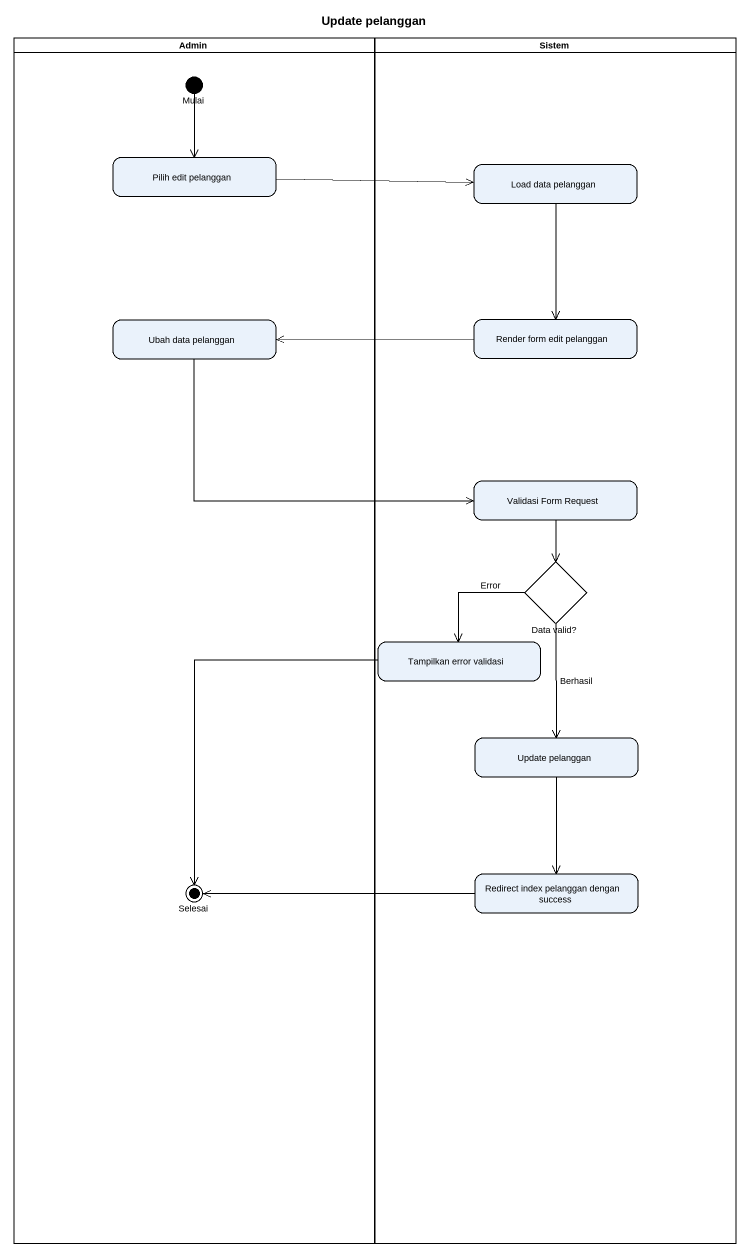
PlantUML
@startuml
title Update pelanggan
hide empty description
state Admin <<partition>> {
  state Mulai <<start>>
  state "Pilih edit pelanggan" as Pilih_edit_pelanggan
  state "Ubah data pelanggan" as Ubah_data_pelanggan
  state Selesai <<end>>
}
state Sistem <<partition>> {
  state "Load data pelanggan" as Load_data_pelanggan
  state "Render form edit pelanggan" as Render_form_edit_pelanggan
  state "Validasi Form Request" as Validasi_Form_Request
  state "Data valid?" as Data_valid <<choice>>
  state "Tampilkan error validasi" as Tampilkan_error_validasi
  state "Update pelanggan" as Update_pelanggan
  state "Redirect index pelanggan dengan success" as Redirect_index_pelanggan
}
Mulai --> Pilih_edit_pelanggan
Pilih_edit_pelanggan -right-> Load_data_pelanggan
Load_data_pelanggan --> Render_form_edit_pelanggan
Ubah_data_pelanggan -right-> Validasi_Form_Request
Render_form_edit_pelanggan -left-> Ubah_data_pelanggan
Validasi_Form_Request --> Data_valid
Data_valid --> Tampilkan_error_validasi : Error
Data_valid --> Update_pelanggan : Berhasil
Tampilkan_error_validasi --> Selesai
Update_pelanggan --> Redirect_index_pelanggan
Redirect_index_pelanggan -left-> Selesai
@enduml
